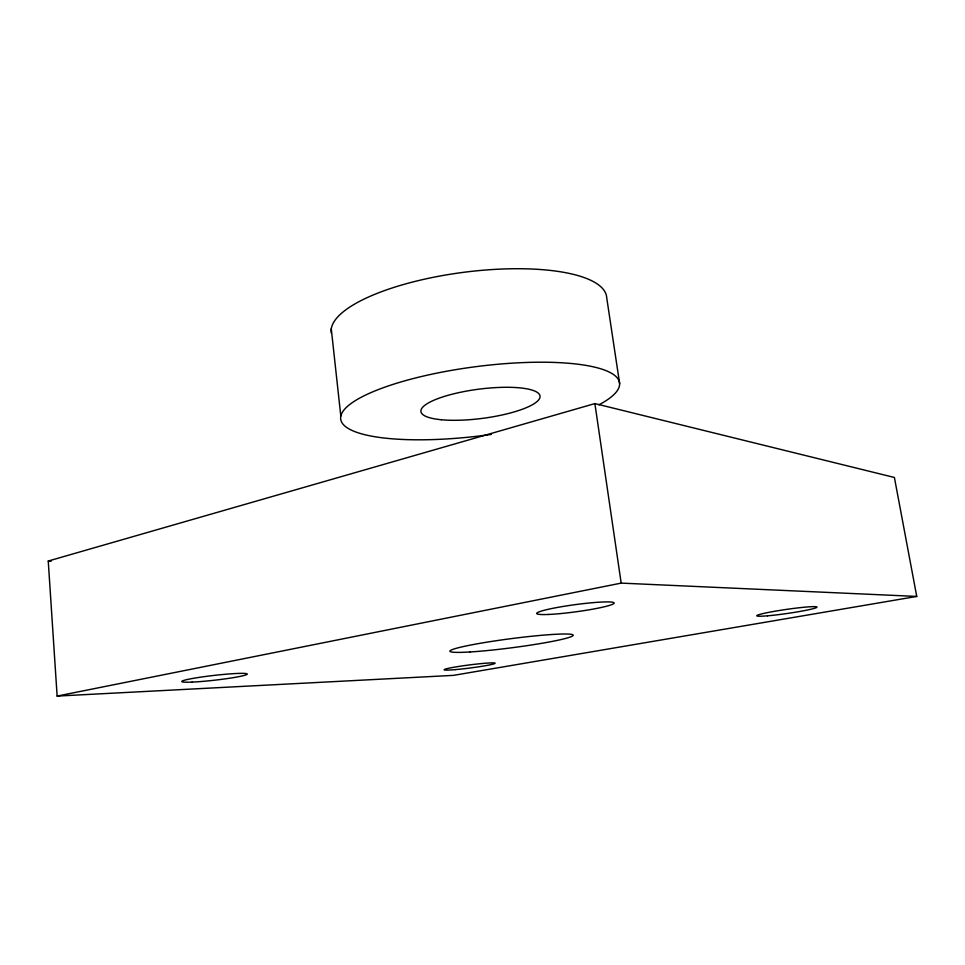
<?xml version="1.0" encoding="UTF-8"?>
<svg xmlns="http://www.w3.org/2000/svg" width="965" height="965" viewBox="0 0 965 965"><rect width="100%" height="100%" fill="white"/><g stroke="black" fill="none" stroke-linecap="round" stroke-linejoin="round"><path stroke-width="1.45" d="M48.25 561.039L594.886 403.587L894.398 477.47L916.75 596.43L453.49 675.367L57.128 696.079L48.25 561.039L51.254 561.172M57.128 696.079L621.183 583.113L916.75 596.43M619.651 383.684L606.72 297.751A138.864 42.725 -7.4 0 0 464.129 272.251A138.864 42.725 -7.4 0 0 331.297 333.082M594.886 403.587L621.183 583.113M331.272 328.836L340.814 416.096M491.426 434.395A140.625 34.607 -7.4 0 1 341.791 413.346A140.625 34.607 -7.4 0 1 526.83 362.454A140.625 34.607 -7.4 0 1 598.891 404.83M767.525 615.815A30.458 2.075 -8.2 0 0 816.523 607.552A30.458 2.075 -8.2 0 0 776.355 610.978A30.458 2.075 -8.2 0 0 767.525 615.815M548.301 614.464A39.058 3.595 -7.7 0 0 612.835 604.162A39.058 3.595 -7.7 0 0 564.79 606.177A39.058 3.595 -7.7 0 0 548.301 614.464M455.239 669.626A25.765 1.568 -7.3 0 0 495.057 663.353A25.765 1.568 -7.3 0 0 458.387 666.501A25.765 1.568 -7.3 0 0 455.239 669.626M192.035 682.098A32.991 2.413 -6.5 0 0 246.401 674.728A32.991 2.413 -6.5 0 0 205.026 676.537A32.991 2.413 -6.5 0 0 192.035 682.098M469.955 651.966A62.098 4.56 -7.4 0 0 571.714 636.43A62.098 4.56 -7.4 0 0 493.103 641.194A62.098 4.56 -7.4 0 0 469.955 651.966M441.294 419.739A60.023 14.704 -7.4 0 0 538.916 399.546A60.023 14.704 -7.4 0 0 461.282 392.104A60.023 14.704 -7.4 0 0 441.294 419.739"/></g></svg>
